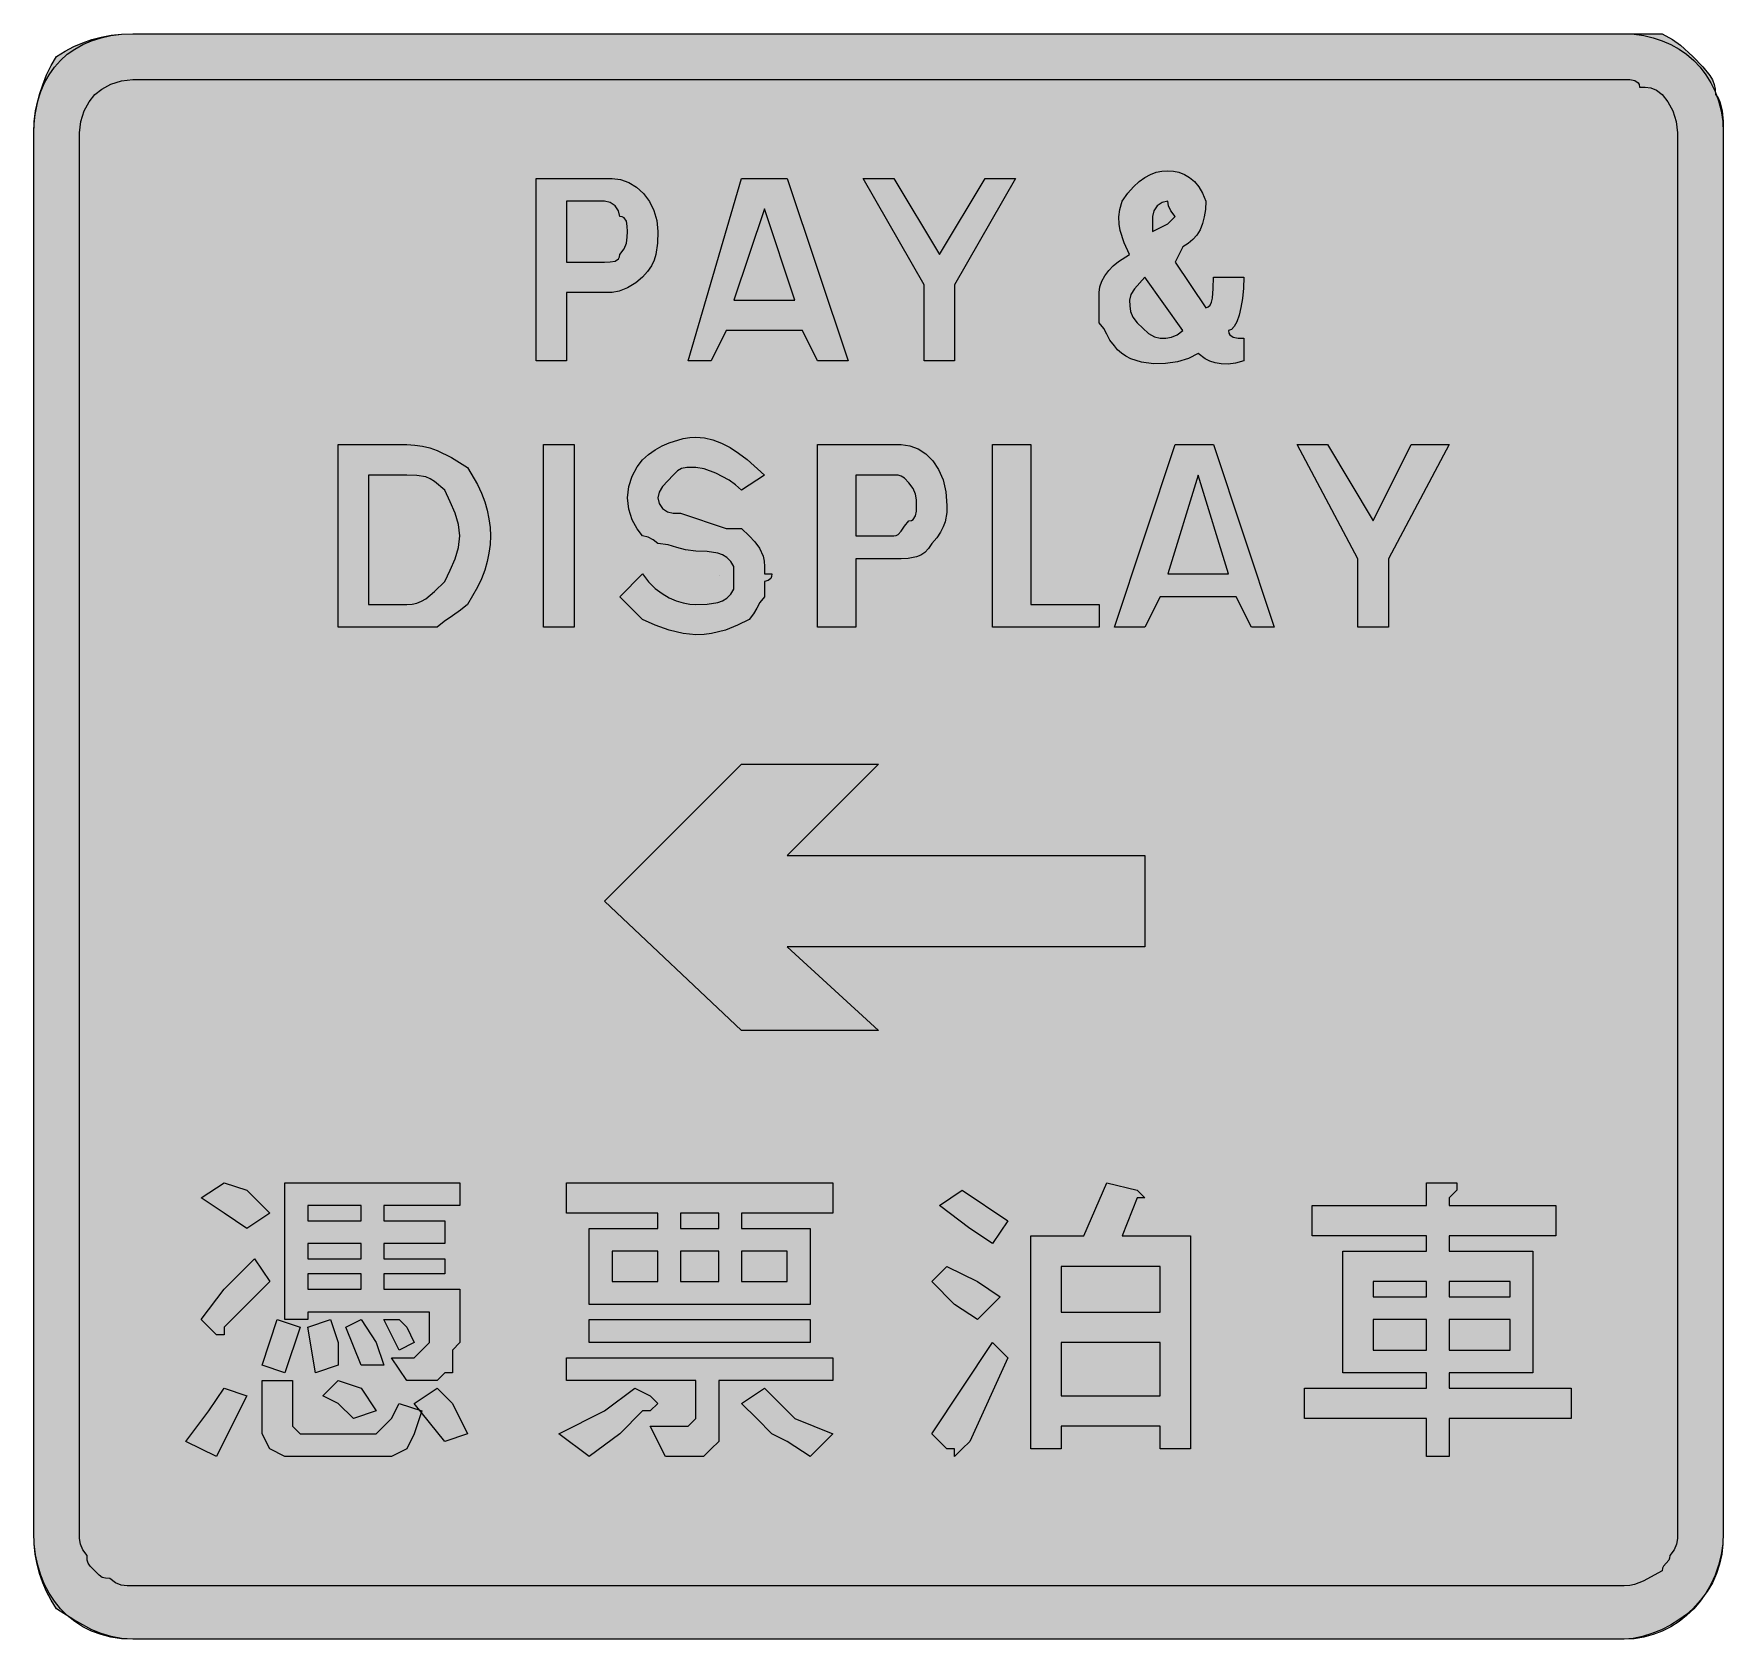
# Model space of a CAD drawing. Header units: metres. Extents: x 150 to 416, y 10 to 263.
import ezdxf

# ---------------------------------------------------------------- set-up
doc = ezdxf.new("R2010")
doc.units = ezdxf.units.M
for name, color, linetype, true_color in [('FILL_BLUE_0000FF', 7, 'Continuous', 0x0000ff), ('FILL_WHITE_FFFFFF', 7, 'Continuous', 0xffffff), ('STROKE_BLUE_0000FF', 7, 'Continuous', 0x0000ff), ('STROKE_WHITE_FFFFFF', 7, 'Continuous', 0xffffff)]:
    doc.layers.add(name, color=color, linetype=linetype, true_color=true_color)

msp = doc.modelspace()

# ---------------------------------------------------------------- hatches: boundary and pattern name
at = {"layer": 'FILL_BLUE_0000FF', "true_color": 0x0000ff}
h = msp.add_hatch(color=7, dxfattribs=at)
h.dxf.hatch_style = 1
h.paths.add_polyline_path([(157.14, 249.46), (157.68, 251.13), (158.45, 252.57), (159.33, 253.68), (160.44, 254.56), (161.88, 255.33), (163.55, 255.87), (165.33, 256.08), (400.53, 256.08), (401.41, 256.06), (402.18, 255.93), (402.72, 255.57), (402.88, 255.28), (402.93, 254.88), (403.83, 254.86), (404.73, 254.73), (405.63, 254.37), (406.53, 253.68), (407.41, 252.57), (408.18, 251.13), (408.72, 249.46), (408.93, 247.68), (408.93, 26.88), (408.91, 25.98), (408.78, 25.08), (408.42, 24.18), (407.73, 23.28), (407.68, 22.88), (407.54, 22.57), (407.13, 22.08), (406.72, 21.59), (406.58, 21.28), (406.53, 20.88), (403.53, 19.23), (402.14, 18.69), (401.38, 18.53), (400.53, 18.48), (165.33, 18.48), (164.43, 18.5), (163.53, 18.63), (162.63, 18.99), (161.73, 19.68), (161.02, 19.7), (160.53, 19.83), (160.04, 20.19), (159.33, 20.88), (158.64, 21.59), (158.28, 22.08), (158.15, 22.57), (158.13, 23.28), (157.44, 24.18), (157.08, 25.08), (156.95, 25.98), (156.93, 26.88), (156.93, 247.68), (157.14, 249.46)])
at = {"layer": 'FILL_WHITE_FFFFFF', "true_color": 0xffffff}
h = msp.add_hatch(color=7, dxfattribs=at)
h.dxf.hatch_style = 1
h.paths.add_polyline_path([(149.73, 247.68), (149.79, 249.08), (149.95, 250.57), (150.24, 252.11), (150.63, 253.68), (151.14, 255.25), (151.76, 256.79), (152.49, 258.28), (153.33, 259.68), (154.68, 260.52), (156.05, 261.26), (157.44, 261.87), (158.88, 262.38), (160.37, 262.77), (161.94, 263.05), (163.58, 263.22), (165.33, 263.28), (400.53, 263.28), (406.53, 263.28), (408.12, 262.38), (409.38, 261.48), (411.33, 259.68), (412.91, 258.07), (414.03, 256.68), (414.42, 256), (414.71, 255.29), (414.87, 254.53), (414.93, 253.68), (415.33, 253.18), (415.62, 252.57), (415.98, 251.13), (416.11, 249.46), (416.13, 247.68), (416.13, 26.88), (416.07, 25.13), (415.89, 23.49), (415.56, 21.92), (415.08, 20.43), (414.43, 18.99), (413.6, 17.6), (412.57, 16.23), (411.33, 14.88), (410.32, 13.98), (409.14, 13.12), (407.81, 12.31), (406.38, 11.58), (404.9, 10.97), (403.4, 10.49), (401.93, 10.19), (400.53, 10.08), (165.33, 10.08), (163.58, 10.19), (161.94, 10.49), (160.37, 10.97), (158.88, 11.58), (156.05, 13.12), (153.33, 14.88), (152.49, 16.23), (151.76, 17.6), (151.14, 18.99), (150.63, 20.43), (150.24, 21.92), (149.95, 23.49), (149.79, 25.13), (149.73, 26.88), (149.73, 247.68)])
h = msp.add_hatch(color=7, dxfattribs=at)
h.dxf.hatch_style = 1
h.paths.add_polyline_path([(243.57, 239.84), (244.79, 239.09), (245.88, 238.08), (246.8, 236.85), (247.51, 235.42), (247.97, 233.82), (248.13, 232.08), (248.09, 230.28), (247.83, 228.48), (247.54, 227.58), (247.12, 226.68), (246.52, 225.78), (245.73, 224.88), (244.64, 224), (243.33, 223.23), (242.02, 222.69), (240.93, 222.48), (233.73, 222.48), (233.73, 211.68), (228.93, 211.68), (228.93, 240.48), (240.93, 240.48), (242.27, 240.32), (243.57, 239.84)])
h.paths.add_polyline_path([(239.73, 227.28), (240.61, 227.3), (241.38, 227.43), (241.92, 227.79), (242.08, 228.08), (242.13, 228.48), (242.82, 229.38), (243.18, 230.28), (243.31, 231.18), (243.33, 232.08), (243.31, 232.96), (243.18, 233.73), (242.82, 234.27), (242.53, 234.43), (242.13, 234.48), (241.92, 235.36), (241.38, 236.13), (240.61, 236.67), (239.73, 236.88), (233.73, 236.88), (233.73, 227.28), (239.73, 227.28)], flags=16)
h = msp.add_hatch(color=7, dxfattribs=at)
h.dxf.hatch_style = 1
h.paths.add_polyline_path([(278.13, 211.68), (273.33, 211.68), (270.93, 216.48), (258.93, 216.48), (256.53, 211.68), (252.93, 211.68), (261.33, 240.48), (268.53, 240.48), (278.13, 211.68)])
h.paths.add_polyline_path([(260.13, 221.28), (269.73, 221.28), (264.93, 235.68), (260.13, 221.28)], flags=16)
h = msp.add_hatch(color=7, dxfattribs=at)
h.dxf.hatch_style = 1
h.paths.add_polyline_path([(285.33, 240.48), (292.53, 228.48), (299.73, 240.48), (304.53, 240.48), (294.93, 223.68), (294.93, 211.68), (290.13, 211.68), (290.13, 223.68), (280.53, 240.48), (285.33, 240.48)])
h = msp.add_hatch(color=7, dxfattribs=at)
h.dxf.hatch_style = 1
h.paths.add_polyline_path([(318.44, 216.78), (317.73, 217.68), (317.73, 222.48), (317.84, 223.38), (318.14, 224.26), (318.62, 225.12), (319.23, 225.93), (319.96, 226.69), (320.77, 227.37), (322.53, 228.48), (321.67, 230.3), (321.03, 232.23), (320.87, 233.27), (320.84, 234.39), (320.99, 235.58), (321.33, 236.88), (322.23, 238.12), (323.13, 239.15), (324.03, 239.98), (324.93, 240.63), (325.83, 241.11), (326.73, 241.44), (327.63, 241.62), (328.53, 241.68), (329.43, 241.62), (330.31, 241.44), (331.17, 241.11), (331.98, 240.63), (332.74, 239.98), (333.42, 239.15), (334.03, 238.12), (334.53, 236.88), (334.47, 235.59), (334.3, 234.4), (334.02, 233.34), (333.63, 232.38), (333.12, 231.54), (332.51, 230.81), (331.77, 230.19), (330.93, 229.68), (329.73, 227.28), (334.53, 220.08), (334.93, 220.19), (335.22, 220.49), (335.44, 220.97), (335.58, 221.58), (335.71, 223.12), (335.73, 224.88), (340.53, 224.88), (340.48, 223.14), (340.32, 221.54), (340.09, 220.11), (339.78, 218.88), (339.42, 217.87), (339.01, 217.12), (338.58, 216.64), (338.13, 216.48), (338.18, 216.08), (338.34, 215.79), (338.88, 215.43), (339.65, 215.3), (340.53, 215.28), (340.53, 211.68), (339.24, 211.34), (338.06, 211.19), (336.99, 211.22), (336.03, 211.38), (335.19, 211.66), (334.45, 212.02), (333.33, 212.88), (331.83, 212.09), (330.09, 211.55), (328.2, 211.26), (326.28, 211.23), (324.41, 211.49), (322.7, 212.04), (321.93, 212.43), (321.24, 212.9), (320.63, 213.45), (320.13, 214.08), (319.42, 214.98), (318.93, 215.88), (318.44, 216.78)])
h.paths.add_polyline_path([(322.53, 221.28), (322.55, 220.38), (322.68, 219.48), (323.04, 218.58), (323.73, 217.68), (325.53, 216.03), (326.43, 215.49), (327.33, 215.28), (328.23, 215.3), (329.13, 215.43), (330.03, 215.79), (330.93, 216.48), (324.93, 224.88), (323.28, 223.08), (322.74, 222.18), (322.53, 221.28)], flags=16)
h.paths.add_polyline_path([(329.73, 234.48), (329.04, 235.36), (328.68, 236.13), (328.53, 236.88), (327.65, 236.67), (326.88, 236.13), (326.34, 235.36), (326.13, 234.48), (326.13, 232.08), (328.53, 233.28), (329.73, 234.48)], flags=16)
h = msp.add_hatch(color=7, dxfattribs=at)
h.dxf.hatch_style = 1
h.paths.add_polyline_path([(211.04, 198.26), (212.2, 197.97), (213.33, 197.58), (215.62, 196.46), (218.13, 194.88), (219.71, 192.18), (220.32, 190.83), (220.83, 189.48), (221.22, 188.13), (221.51, 186.78), (221.67, 185.43), (221.73, 184.08), (221.67, 182.73), (221.51, 181.38), (221.22, 180.03), (220.83, 178.68), (220.32, 177.33), (219.71, 175.98), (218.13, 173.28), (217.04, 172.38), (215.73, 171.48), (214.42, 170.58), (213.33, 169.68), (208.53, 169.68), (197.73, 169.68), (197.73, 198.48), (208.53, 198.48), (209.83, 198.42), (211.04, 198.26)])
h.paths.add_polyline_path([(202.53, 173.28), (208.53, 173.28), (209.38, 173.34), (210.14, 173.5), (210.85, 173.79), (211.53, 174.18), (212.92, 175.3), (214.53, 176.88), (215.41, 178.68), (216.18, 180.48), (216.72, 182.28), (216.93, 184.08), (216.72, 185.88), (216.18, 187.68), (215.41, 189.48), (214.53, 191.28), (212.92, 192.67), (212.21, 193.09), (211.53, 193.38), (210.14, 193.64), (208.53, 193.68), (202.53, 193.68), (202.53, 173.28)], flags=16)
h = msp.add_hatch(color=7, dxfattribs=at)
h.dxf.hatch_style = 1
h.paths.add_polyline_path([(230.13, 198.48), (234.93, 198.48), (234.93, 169.68), (230.13, 169.68), (230.13, 198.48)])
h = msp.add_hatch(color=7, dxfattribs=at)
h.dxf.hatch_style = 1
h.paths.add_polyline_path([(260.38, 192.12), (259.36, 192.86), (257.28, 193.98), (255.42, 194.66), (254.13, 194.88), (252.72, 194.86), (251.88, 194.73), (251.26, 194.37), (250.53, 193.68), (248.88, 191.88), (248.34, 190.98), (248.13, 190.08), (248.34, 189.2), (248.88, 188.43), (249.65, 187.89), (250.53, 187.68), (251.73, 187.68), (258.93, 185.28), (261.33, 185.28), (262.53, 184.08), (263.41, 183.16), (264.18, 182.13), (264.72, 180.87), (264.88, 180.13), (264.93, 179.28), (264.93, 178.08), (266.13, 178.08), (266.08, 177.68), (265.94, 177.39), (265.53, 177.03), (264.93, 176.88), (264.93, 175.68), (264.93, 174.48), (264.22, 173.58), (263.73, 172.68), (263.24, 171.78), (262.53, 170.88), (260.71, 170), (258.78, 169.23), (256.62, 168.69), (255.43, 168.53), (254.13, 168.48), (252.14, 168.69), (249.93, 169.23), (247.72, 170), (245.73, 170.88), (242.13, 174.48), (245.73, 178.08), (246.68, 176.84), (247.72, 175.81), (248.81, 174.98), (249.93, 174.33), (251.05, 173.85), (252.14, 173.52), (253.18, 173.34), (254.13, 173.28), (255.91, 173.32), (257.58, 173.58), (258.34, 173.87), (259.02, 174.29), (259.63, 174.89), (260.13, 175.68), (260.13, 179.28), (259.63, 180.07), (259.02, 180.67), (258.34, 181.09), (257.58, 181.38), (255.91, 181.64), (254.13, 181.68), (252.52, 181.87), (251.13, 182.28), (249.74, 182.69), (248.13, 182.88), (247.38, 183.48), (246.61, 183.89), (245.73, 184.08), (244.85, 185.19), (244.08, 186.63), (243.54, 188.3), (243.33, 190.08), (243.54, 191.86), (244.08, 193.53), (244.85, 194.97), (245.73, 196.08), (246.68, 196.92), (247.72, 197.66), (248.81, 198.27), (249.93, 198.78), (252.14, 199.46), (253.18, 199.62), (254.13, 199.68), (255.48, 199.57), (256.83, 199.25), (258.18, 198.73), (259.53, 198.03), (260.88, 197.16), (262.23, 196.14), (264.93, 193.68), (261.33, 191.28), (260.38, 192.12)])
h = msp.add_hatch(color=7, dxfattribs=at)
h.dxf.hatch_style = 1
h.paths.add_polyline_path([(289.17, 197.82), (290.39, 197.02), (291.48, 195.93), (292.4, 194.55), (293.11, 192.91), (293.57, 191.02), (293.73, 188.88), (293.69, 187.77), (293.43, 186.33), (293.14, 185.52), (292.72, 184.66), (292.12, 183.78), (291.33, 182.88), (290.83, 182.09), (290.24, 181.49), (289.6, 181.07), (288.93, 180.78), (287.62, 180.52), (286.53, 180.48), (279.33, 180.48), (279.33, 169.68), (273.33, 169.68), (273.33, 198.48), (286.53, 198.48), (287.87, 198.31), (289.17, 197.82)])
h.paths.add_polyline_path([(285.33, 184.08), (285.73, 184.13), (286.04, 184.29), (286.53, 184.83), (287.02, 185.6), (287.73, 186.48), (288.13, 186.53), (288.42, 186.69), (288.78, 187.23), (288.91, 188), (288.93, 188.88), (288.91, 189.78), (288.78, 190.68), (288.42, 191.58), (287.73, 192.48), (287.02, 193.17), (286.53, 193.53), (286.04, 193.66), (285.33, 193.68), (279.33, 193.68), (279.33, 184.08), (285.33, 184.08)], flags=16)
h = msp.add_hatch(color=7, dxfattribs=at)
h.dxf.hatch_style = 1
h.paths.add_polyline_path([(300.93, 198.48), (306.93, 198.48), (306.93, 173.28), (317.73, 173.28), (317.73, 169.68), (300.93, 169.68), (300.93, 198.48)])
h = msp.add_hatch(color=7, dxfattribs=at)
h.dxf.hatch_style = 1
h.paths.add_polyline_path([(345.33, 169.68), (341.73, 169.68), (339.33, 174.48), (327.33, 174.48), (324.93, 169.68), (320.13, 169.68), (329.73, 198.48), (335.73, 198.48), (345.33, 169.68)])
h.paths.add_polyline_path([(328.53, 178.08), (338.13, 178.08), (333.33, 193.68), (328.53, 178.08)], flags=16)
h = msp.add_hatch(color=7, dxfattribs=at)
h.dxf.hatch_style = 1
h.paths.add_polyline_path([(353.73, 198.48), (360.93, 186.48), (366.93, 198.48), (372.93, 198.48), (363.33, 180.48), (363.33, 169.68), (358.53, 169.68), (358.53, 180.48), (348.93, 198.48), (353.73, 198.48)])
h = msp.add_hatch(color=7, dxfattribs=at)
h.dxf.hatch_style = 1
h.paths.add_polyline_path([(282.93, 148.08), (268.53, 133.68), (324.93, 133.68), (324.93, 119.28), (268.53, 119.28), (282.93, 106.08), (261.33, 106.08), (239.73, 126.48), (261.33, 148.08), (282.93, 148.08)])
h = msp.add_hatch(color=7, dxfattribs=at)
h.dxf.hatch_style = 1
h.paths.add_polyline_path([(183.33, 80.88), (186.93, 77.28), (183.33, 74.88), (179.73, 77.28), (176.13, 79.68), (179.73, 82.08), (183.33, 80.88)])
h = msp.add_hatch(color=7, dxfattribs=at)
h.dxf.hatch_style = 1
h.paths.add_polyline_path([(204.93, 76.08), (214.53, 76.08), (214.53, 72.48), (204.93, 72.48), (204.93, 70.08), (214.53, 70.08), (214.53, 67.68), (204.93, 67.68), (204.93, 65.28), (216.93, 65.28), (216.93, 59.28), (216.93, 56.88), (215.73, 55.68), (215.73, 53.28), (215.73, 52.08), (214.53, 52.08), (213.33, 50.88), (212.13, 50.88), (209.73, 50.88), (208.53, 50.88), (206.13, 54.48), (208.53, 54.48), (209.73, 54.48), (210.93, 55.68), (212.13, 56.88), (212.13, 59.28), (212.13, 61.68), (192.93, 61.68), (192.93, 60.48), (189.33, 60.48), (189.33, 82.08), (216.93, 82.08), (216.93, 78.48), (204.93, 78.48), (204.93, 76.08)])
h.paths.add_polyline_path([(192.93, 76.08), (201.33, 76.08), (201.33, 78.48), (192.93, 78.48), (192.93, 76.08)], flags=16)
h.paths.add_polyline_path([(192.93, 67.68), (192.93, 65.28), (201.33, 65.28), (201.33, 67.68), (192.93, 67.68)], flags=16)
h.paths.add_polyline_path([(201.33, 72.48), (192.93, 72.48), (192.93, 70.08), (201.33, 70.08), (201.33, 72.48)], flags=16)
h = msp.add_hatch(color=7, dxfattribs=at)
h.dxf.hatch_style = 1
h.paths.add_polyline_path([(272.13, 74.88), (272.13, 62.88), (237.33, 62.88), (237.33, 74.88), (248.13, 74.88), (248.13, 77.28), (233.73, 77.28), (233.73, 82.08), (275.73, 82.08), (275.73, 77.28), (261.33, 77.28), (261.33, 74.88), (272.13, 74.88)])
h.paths.add_polyline_path([(257.73, 74.88), (257.73, 77.28), (251.73, 77.28), (251.73, 74.88), (257.73, 74.88)], flags=16)
h.paths.add_polyline_path([(251.73, 66.48), (257.73, 66.48), (257.73, 71.28), (251.73, 71.28), (251.73, 66.48)], flags=16)
h.paths.add_polyline_path([(261.33, 71.28), (261.33, 66.48), (268.53, 66.48), (268.53, 71.28), (261.33, 71.28)], flags=16)
h.paths.add_polyline_path([(240.93, 71.28), (240.93, 66.48), (248.13, 66.48), (248.13, 71.28), (240.93, 71.28)], flags=16)
h = msp.add_hatch(color=7, dxfattribs=at)
h.dxf.hatch_style = 1
h.paths.add_polyline_path([(303.33, 76.08), (300.93, 72.48), (297.33, 74.88), (292.53, 78.48), (296.13, 80.88), (303.33, 76.08)])
h = msp.add_hatch(color=7, dxfattribs=at)
h.dxf.hatch_style = 1
h.paths.add_polyline_path([(324.93, 79.68), (323.73, 79.68), (321.33, 73.68), (332.13, 73.68), (332.13, 40.08), (327.33, 40.08), (327.33, 43.68), (311.73, 43.68), (311.73, 40.08), (306.93, 40.08), (306.93, 73.68), (315.33, 73.68), (318.93, 82.08), (323.73, 80.88), (324.93, 79.68)])
h.paths.add_polyline_path([(311.73, 68.88), (311.73, 61.68), (327.33, 61.68), (327.33, 68.88), (311.73, 68.88)], flags=16)
h.paths.add_polyline_path([(327.33, 56.88), (311.73, 56.88), (311.73, 48.48), (327.33, 48.48), (327.33, 56.88)], flags=16)
h = msp.add_hatch(color=7, dxfattribs=at)
h.dxf.hatch_style = 1
h.paths.add_polyline_path([(374.13, 80.88), (372.93, 79.68), (372.93, 78.48), (389.73, 78.48), (389.73, 73.68), (372.93, 73.68), (372.93, 71.28), (386.13, 71.28), (386.13, 52.08), (372.93, 52.08), (372.93, 49.68), (392.13, 49.68), (392.13, 44.88), (372.93, 44.88), (372.93, 38.88), (369.33, 38.88), (369.33, 44.88), (350.13, 44.88), (350.13, 49.68), (369.33, 49.68), (369.33, 52.08), (356.13, 52.08), (356.13, 71.28), (369.33, 71.28), (369.33, 73.68), (351.33, 73.68), (351.33, 78.48), (369.33, 78.48), (369.33, 82.08), (372.93, 82.08), (374.13, 82.08), (374.13, 80.88)])
h.paths.add_polyline_path([(369.33, 64.08), (369.33, 66.48), (360.93, 66.48), (360.93, 64.08), (369.33, 64.08)], flags=16)
h.paths.add_polyline_path([(360.93, 55.68), (369.33, 55.68), (369.33, 60.48), (360.93, 60.48), (360.93, 55.68)], flags=16)
h.paths.add_polyline_path([(372.93, 66.48), (372.93, 64.08), (382.53, 64.08), (382.53, 66.48), (372.93, 66.48)], flags=16)
h.paths.add_polyline_path([(382.53, 60.48), (372.93, 60.48), (372.93, 55.68), (382.53, 55.68), (382.53, 60.48)], flags=16)
h = msp.add_hatch(color=7, dxfattribs=at)
h.dxf.hatch_style = 1
h.paths.add_polyline_path([(179.73, 59.28), (179.73, 58.08), (178.53, 58.08), (176.13, 60.48), (179.73, 65.28), (184.53, 70.08), (186.93, 66.48), (179.73, 59.28)])
h = msp.add_hatch(color=7, dxfattribs=at)
h.dxf.hatch_style = 1
h.paths.add_polyline_path([(298.53, 66.48), (302.13, 64.08), (298.53, 60.48), (294.93, 62.88), (291.33, 66.48), (293.73, 68.88), (298.53, 66.48)])
h = msp.add_hatch(color=7, dxfattribs=at)
h.dxf.hatch_style = 1
h.paths.add_polyline_path([(191.73, 59.28), (189.33, 52.08), (185.73, 53.28), (188.13, 60.48), (191.73, 59.28)])
h = msp.add_hatch(color=7, dxfattribs=at)
h.dxf.hatch_style = 1
h.paths.add_polyline_path([(197.73, 56.88), (197.73, 53.28), (194.13, 52.08), (192.93, 59.28), (196.53, 60.48), (197.73, 56.88)])
h = msp.add_hatch(color=7, dxfattribs=at)
h.dxf.hatch_style = 1
h.paths.add_polyline_path([(203.73, 56.88), (204.93, 53.28), (201.33, 53.28), (198.93, 59.28), (201.33, 60.48), (203.73, 56.88)])
h = msp.add_hatch(color=7, dxfattribs=at)
h.dxf.hatch_style = 1
h.paths.add_polyline_path([(208.53, 59.28), (209.73, 56.88), (207.33, 55.68), (206.13, 58.08), (204.93, 60.48), (207.33, 60.48), (208.53, 59.28)])
h = msp.add_hatch(color=7, dxfattribs=at)
h.dxf.hatch_style = 1
h.paths.add_polyline_path([(272.13, 60.48), (272.13, 56.88), (237.33, 56.88), (237.33, 60.48), (272.13, 60.48)])
h = msp.add_hatch(color=7, dxfattribs=at)
h.dxf.hatch_style = 1
h.paths.add_polyline_path([(297.33, 41.28), (296.13, 40.08), (294.93, 38.88), (294.93, 40.08), (293.73, 40.08), (291.33, 42.48), (296.13, 49.68), (300.93, 56.88), (303.33, 54.48), (297.33, 41.28)])
h = msp.add_hatch(color=7, dxfattribs=at)
h.dxf.hatch_style = 1
h.paths.add_polyline_path([(275.73, 50.88), (257.73, 50.88), (257.73, 43.68), (257.73, 41.28), (256.53, 40.08), (255.33, 38.88), (252.93, 38.88), (249.33, 38.88), (246.93, 43.68), (250.53, 43.68), (251.73, 43.68), (252.93, 43.68), (254.13, 44.88), (254.13, 46.08), (254.13, 50.88), (233.73, 50.88), (233.73, 54.48), (275.73, 54.48), (275.73, 50.88)])
h = msp.add_hatch(color=7, dxfattribs=at)
h.dxf.hatch_style = 1
h.paths.add_polyline_path([(189.33, 50.88), (190.53, 50.88), (190.53, 49.68), (190.53, 48.48), (190.53, 44.88), (190.53, 43.68), (191.73, 42.48), (192.93, 42.48), (201.33, 42.48), (203.73, 42.48), (204.93, 43.68), (206.13, 44.88), (207.33, 47.28), (210.93, 46.08), (209.73, 42.48), (208.53, 40.08), (206.13, 38.88), (203.73, 38.88), (191.73, 38.88), (189.33, 38.88), (186.93, 40.08), (185.73, 42.48), (185.73, 44.88), (185.73, 50.88), (189.33, 50.88)])
h = msp.add_hatch(color=7, dxfattribs=at)
h.dxf.hatch_style = 1
h.paths.add_polyline_path([(201.33, 49.68), (203.73, 46.08), (200.13, 44.88), (197.73, 47.28), (195.33, 48.48), (197.73, 50.88), (201.33, 49.68)])
h = msp.add_hatch(color=7, dxfattribs=at)
h.dxf.hatch_style = 1
h.paths.add_polyline_path([(180.93, 43.68), (178.53, 38.88), (173.73, 41.28), (177.33, 46.08), (179.73, 49.68), (183.33, 48.48), (180.93, 43.68)])
h = msp.add_hatch(color=7, dxfattribs=at)
h.dxf.hatch_style = 1
h.paths.add_polyline_path([(215.73, 47.28), (218.13, 42.48), (214.53, 41.28), (209.73, 47.28), (213.33, 49.68), (215.73, 47.28)])
h = msp.add_hatch(color=7, dxfattribs=at)
h.dxf.hatch_style = 1
h.paths.add_polyline_path([(248.13, 47.28), (246.93, 46.08), (245.73, 46.08), (242.13, 42.48), (237.33, 38.88), (232.53, 42.48), (239.73, 46.08), (244.53, 49.68), (246.93, 48.48), (248.13, 47.28)])
h = msp.add_hatch(color=7, dxfattribs=at)
h.dxf.hatch_style = 1
h.paths.add_polyline_path([(269.73, 44.88), (275.73, 42.48), (272.13, 38.88), (268.53, 41.28), (266.13, 42.48), (263.73, 44.88), (261.33, 47.28), (264.93, 49.68), (269.73, 44.88)])

# ---------------------------------------------------------------- linework, layer by layer
at = {"layer": 'FILL_BLUE_0000FF', "lineweight": 0, "true_color": 0x0000ff}
msp.add_lwpolyline([(157.14, 249.46), (157.68, 251.13), (158.45, 252.57), (159.33, 253.68), (160.44, 254.56), (161.88, 255.33), (163.55, 255.87), (165.33, 256.08), (400.53, 256.08), (401.41, 256.06), (402.18, 255.93), (402.72, 255.57), (402.88, 255.28), (402.93, 254.88), (403.83, 254.86), (404.73, 254.73), (405.63, 254.37), (406.53, 253.68), (407.41, 252.57), (408.18, 251.13), (408.72, 249.46), (408.93, 247.68), (408.93, 26.88), (408.91, 25.98), (408.78, 25.08), (408.42, 24.18), (407.73, 23.28), (407.68, 22.88), (407.54, 22.57), (407.13, 22.08), (406.72, 21.59), (406.58, 21.28), (406.53, 20.88), (403.53, 19.23), (402.14, 18.69), (401.38, 18.53), (400.53, 18.48), (165.33, 18.48), (164.43, 18.5), (163.53, 18.63), (162.63, 18.99), (161.73, 19.68), (161.02, 19.7), (160.53, 19.83), (160.04, 20.19), (159.33, 20.88), (158.64, 21.59), (158.28, 22.08), (158.15, 22.57), (158.13, 23.28), (157.44, 24.18), (157.08, 25.08), (156.95, 25.98), (156.93, 26.88), (156.93, 247.68)], close=True, dxfattribs=at)
at = {"layer": 'FILL_WHITE_FFFFFF', "lineweight": 0, "true_color": 0xffffff}
for points in [[(149.73, 247.68), (149.79, 249.08), (149.95, 250.57), (150.24, 252.11), (150.63, 253.68), (151.14, 255.25), (151.76, 256.79), (152.49, 258.28), (153.33, 259.68), (154.68, 260.52), (156.05, 261.26), (157.44, 261.87), (158.88, 262.38), (160.37, 262.77), (161.94, 263.05), (163.58, 263.22), (165.33, 263.28), (400.53, 263.28), (406.53, 263.28), (408.12, 262.38), (409.38, 261.48), (411.33, 259.68), (412.91, 258.07), (414.03, 256.68), (414.42, 256), (414.71, 255.29), (414.87, 254.53), (414.93, 253.68), (415.33, 253.18), (415.62, 252.57), (415.98, 251.13), (416.11, 249.46), (416.13, 247.68), (416.13, 26.88), (416.07, 25.13), (415.89, 23.49), (415.56, 21.92), (415.08, 20.43), (414.43, 18.99), (413.6, 17.6), (412.57, 16.23), (411.33, 14.88), (410.32, 13.98), (409.14, 13.12), (407.81, 12.31), (406.38, 11.58), (404.9, 10.97), (403.4, 10.49), (401.93, 10.19), (400.53, 10.08), (165.33, 10.08), (163.58, 10.19), (161.94, 10.49), (160.37, 10.97), (158.88, 11.58), (156.05, 13.12), (153.33, 14.88), (152.49, 16.23), (151.76, 17.6), (151.14, 18.99), (150.63, 20.43), (150.24, 21.92), (149.95, 23.49), (149.79, 25.13), (149.73, 26.88)], [(243.57, 239.84), (244.79, 239.09), (245.88, 238.08), (246.8, 236.85), (247.51, 235.42), (247.97, 233.82), (248.13, 232.08), (248.09, 230.28), (247.83, 228.48), (247.54, 227.58), (247.12, 226.68), (246.52, 225.78), (245.73, 224.88), (244.64, 224), (243.33, 223.23), (242.02, 222.69), (240.93, 222.48), (233.73, 222.48), (233.73, 211.68), (228.93, 211.68), (228.93, 240.48), (240.93, 240.48), (242.27, 240.32)], [(278.13, 211.68), (273.33, 211.68), (270.93, 216.48), (258.93, 216.48), (256.53, 211.68), (252.93, 211.68), (261.33, 240.48), (268.53, 240.48)], [(285.33, 240.48), (292.53, 228.48), (299.73, 240.48), (304.53, 240.48), (294.93, 223.68), (294.93, 211.68), (290.13, 211.68), (290.13, 223.68), (280.53, 240.48)], [(318.44, 216.78), (317.73, 217.68), (317.73, 222.48), (317.84, 223.38), (318.14, 224.26), (318.62, 225.12), (319.23, 225.93), (319.96, 226.69), (320.77, 227.37), (322.53, 228.48), (321.67, 230.3), (321.03, 232.23), (320.87, 233.27), (320.84, 234.39), (320.99, 235.58), (321.33, 236.88), (322.23, 238.12), (323.13, 239.15), (324.03, 239.98), (324.93, 240.63), (325.83, 241.11), (326.73, 241.44), (327.63, 241.62), (328.53, 241.68), (329.43, 241.62), (330.31, 241.44), (331.17, 241.11), (331.98, 240.63), (332.74, 239.98), (333.42, 239.15), (334.03, 238.12), (334.53, 236.88), (334.47, 235.59), (334.3, 234.4), (334.02, 233.34), (333.63, 232.38), (333.12, 231.54), (332.51, 230.81), (331.77, 230.19), (330.93, 229.68), (329.73, 227.28), (334.53, 220.08), (334.93, 220.19), (335.22, 220.49), (335.44, 220.97), (335.58, 221.58), (335.71, 223.12), (335.73, 224.88), (340.53, 224.88), (340.48, 223.14), (340.32, 221.54), (340.09, 220.11), (339.78, 218.88), (339.42, 217.87), (339.01, 217.12), (338.58, 216.64), (338.13, 216.48), (338.18, 216.08), (338.34, 215.79), (338.88, 215.43), (339.65, 215.3), (340.53, 215.28), (340.53, 211.68), (339.24, 211.34), (338.06, 211.19), (336.99, 211.22), (336.03, 211.38), (335.19, 211.66), (334.45, 212.02), (333.33, 212.88), (331.83, 212.09), (330.09, 211.55), (328.2, 211.26), (326.28, 211.23), (324.41, 211.49), (322.7, 212.04), (321.93, 212.43), (321.24, 212.9), (320.63, 213.45), (320.13, 214.08), (319.42, 214.98), (318.93, 215.88)], [(239.73, 227.28), (240.61, 227.3), (241.38, 227.43), (241.92, 227.79), (242.08, 228.08), (242.13, 228.48), (242.82, 229.38), (243.18, 230.28), (243.31, 231.18), (243.33, 232.08), (243.31, 232.96), (243.18, 233.73), (242.82, 234.27), (242.53, 234.43), (242.13, 234.48), (241.92, 235.36), (241.38, 236.13), (240.61, 236.67), (239.73, 236.88), (233.73, 236.88), (233.73, 227.28)], [(260.13, 221.28), (269.73, 221.28), (264.93, 235.68)], [(329.73, 234.48), (329.04, 235.36), (328.68, 236.13), (328.53, 236.88), (327.65, 236.67), (326.88, 236.13), (326.34, 235.36), (326.13, 234.48), (326.13, 232.08), (328.53, 233.28)], [(322.53, 221.28), (322.55, 220.38), (322.68, 219.48), (323.04, 218.58), (323.73, 217.68), (325.53, 216.03), (326.43, 215.49), (327.33, 215.28), (328.23, 215.3), (329.13, 215.43), (330.03, 215.79), (330.93, 216.48), (324.93, 224.88), (323.28, 223.08), (322.74, 222.18)], [(211.04, 198.26), (212.2, 197.97), (213.33, 197.58), (215.62, 196.46), (218.13, 194.88), (219.71, 192.18), (220.32, 190.83), (220.83, 189.48), (221.22, 188.13), (221.51, 186.78), (221.67, 185.43), (221.73, 184.08), (221.67, 182.73), (221.51, 181.38), (221.22, 180.03), (220.83, 178.68), (220.32, 177.33), (219.71, 175.98), (218.13, 173.28), (217.04, 172.38), (215.73, 171.48), (214.42, 170.58), (213.33, 169.68), (208.53, 169.68), (197.73, 169.68), (197.73, 198.48), (208.53, 198.48), (209.83, 198.42)], [(230.13, 198.48), (234.93, 198.48), (234.93, 169.68), (230.13, 169.68)], [(260.38, 192.12), (259.36, 192.86), (257.28, 193.98), (255.42, 194.66), (254.13, 194.88), (252.72, 194.86), (251.88, 194.73), (251.26, 194.37), (250.53, 193.68), (248.88, 191.88), (248.34, 190.98), (248.13, 190.08), (248.34, 189.2), (248.88, 188.43), (249.65, 187.89), (250.53, 187.68), (251.73, 187.68), (258.93, 185.28), (261.33, 185.28), (262.53, 184.08), (263.41, 183.16), (264.18, 182.13), (264.72, 180.87), (264.88, 180.13), (264.93, 179.28), (264.93, 178.08), (266.13, 178.08), (266.08, 177.68), (265.94, 177.39), (265.53, 177.03), (264.93, 176.88), (264.93, 175.68), (264.93, 174.48), (264.22, 173.58), (263.73, 172.68), (263.24, 171.78), (262.53, 170.88), (260.71, 170), (258.78, 169.23), (256.62, 168.69), (255.43, 168.53), (254.13, 168.48), (252.14, 168.69), (249.93, 169.23), (247.72, 170), (245.73, 170.88), (242.13, 174.48), (245.73, 178.08), (246.68, 176.84), (247.72, 175.81), (248.81, 174.98), (249.93, 174.33), (251.05, 173.85), (252.14, 173.52), (253.18, 173.34), (254.13, 173.28), (255.91, 173.32), (257.58, 173.58), (258.34, 173.87), (259.02, 174.29), (259.63, 174.89), (260.13, 175.68), (260.13, 179.28), (259.63, 180.07), (259.02, 180.67), (258.34, 181.09), (257.58, 181.38), (255.91, 181.64), (254.13, 181.68), (252.52, 181.87), (251.13, 182.28), (249.74, 182.69), (248.13, 182.88), (247.38, 183.48), (246.61, 183.89), (245.73, 184.08), (244.85, 185.19), (244.08, 186.63), (243.54, 188.3), (243.33, 190.08), (243.54, 191.86), (244.08, 193.53), (244.85, 194.97), (245.73, 196.08), (246.68, 196.92), (247.72, 197.66), (248.81, 198.27), (249.93, 198.78), (252.14, 199.46), (253.18, 199.62), (254.13, 199.68), (255.48, 199.57), (256.83, 199.25), (258.18, 198.73), (259.53, 198.03), (260.88, 197.16), (262.23, 196.14), (264.93, 193.68), (261.33, 191.28)], [(289.17, 197.82), (290.39, 197.02), (291.48, 195.93), (292.4, 194.55), (293.11, 192.91), (293.57, 191.02), (293.73, 188.88), (293.69, 187.77), (293.43, 186.33), (293.14, 185.52), (292.72, 184.66), (292.12, 183.78), (291.33, 182.88), (290.83, 182.09), (290.24, 181.49), (289.6, 181.07), (288.93, 180.78), (287.62, 180.52), (286.53, 180.48), (279.33, 180.48), (279.33, 169.68), (273.33, 169.68), (273.33, 198.48), (286.53, 198.48), (287.87, 198.31)], [(300.93, 198.48), (306.93, 198.48), (306.93, 173.28), (317.73, 173.28), (317.73, 169.68), (300.93, 169.68)], [(345.33, 169.68), (341.73, 169.68), (339.33, 174.48), (327.33, 174.48), (324.93, 169.68), (320.13, 169.68), (329.73, 198.48), (335.73, 198.48)], [(353.73, 198.48), (360.93, 186.48), (366.93, 198.48), (372.93, 198.48), (363.33, 180.48), (363.33, 169.68), (358.53, 169.68), (358.53, 180.48), (348.93, 198.48)], [(202.53, 173.28), (208.53, 173.28), (209.38, 173.34), (210.14, 173.5), (210.85, 173.79), (211.53, 174.18), (212.92, 175.3), (214.53, 176.88), (215.41, 178.68), (216.18, 180.48), (216.72, 182.28), (216.93, 184.08), (216.72, 185.88), (216.18, 187.68), (215.41, 189.48), (214.53, 191.28), (212.92, 192.67), (212.21, 193.09), (211.53, 193.38), (210.14, 193.64), (208.53, 193.68), (202.53, 193.68)], [(285.33, 184.08), (285.73, 184.13), (286.04, 184.29), (286.53, 184.83), (287.02, 185.6), (287.73, 186.48), (288.13, 186.53), (288.42, 186.69), (288.78, 187.23), (288.91, 188), (288.93, 188.88), (288.91, 189.78), (288.78, 190.68), (288.42, 191.58), (287.73, 192.48), (287.02, 193.17), (286.53, 193.53), (286.04, 193.66), (285.33, 193.68), (279.33, 193.68), (279.33, 184.08)], [(328.53, 178.08), (338.13, 178.08), (333.33, 193.68)], [(282.93, 148.08), (268.53, 133.68), (324.93, 133.68), (324.93, 119.28), (268.53, 119.28), (282.93, 106.08), (261.33, 106.08), (239.73, 126.48), (261.33, 148.08)], [(183.33, 80.88), (186.93, 77.28), (183.33, 74.88), (179.73, 77.28), (176.13, 79.68), (179.73, 82.08)], [(204.93, 76.08), (214.53, 76.08), (214.53, 72.48), (204.93, 72.48), (204.93, 70.08), (214.53, 70.08), (214.53, 67.68), (204.93, 67.68), (204.93, 65.28), (216.93, 65.28), (216.93, 59.28), (216.93, 56.88), (215.73, 55.68), (215.73, 53.28), (215.73, 52.08), (214.53, 52.08), (213.33, 50.88), (212.13, 50.88), (209.73, 50.88), (208.53, 50.88), (206.13, 54.48), (208.53, 54.48), (209.73, 54.48), (210.93, 55.68), (212.13, 56.88), (212.13, 59.28), (212.13, 61.68), (192.93, 61.68), (192.93, 60.48), (189.33, 60.48), (189.33, 82.08), (216.93, 82.08), (216.93, 78.48), (204.93, 78.48)], [(272.13, 74.88), (272.13, 62.88), (237.33, 62.88), (237.33, 74.88), (248.13, 74.88), (248.13, 77.28), (233.73, 77.28), (233.73, 82.08), (275.73, 82.08), (275.73, 77.28), (261.33, 77.28), (261.33, 74.88)], [(303.33, 76.08), (300.93, 72.48), (297.33, 74.88), (292.53, 78.48), (296.13, 80.88)], [(324.93, 79.68), (323.73, 79.68), (321.33, 73.68), (332.13, 73.68), (332.13, 40.08), (327.33, 40.08), (327.33, 43.68), (311.73, 43.68), (311.73, 40.08), (306.93, 40.08), (306.93, 73.68), (315.33, 73.68), (318.93, 82.08), (323.73, 80.88)], [(374.13, 80.88), (372.93, 79.68), (372.93, 78.48), (389.73, 78.48), (389.73, 73.68), (372.93, 73.68), (372.93, 71.28), (386.13, 71.28), (386.13, 52.08), (372.93, 52.08), (372.93, 49.68), (392.13, 49.68), (392.13, 44.88), (372.93, 44.88), (372.93, 38.88), (369.33, 38.88), (369.33, 44.88), (350.13, 44.88), (350.13, 49.68), (369.33, 49.68), (369.33, 52.08), (356.13, 52.08), (356.13, 71.28), (369.33, 71.28), (369.33, 73.68), (351.33, 73.68), (351.33, 78.48), (369.33, 78.48), (369.33, 82.08), (372.93, 82.08), (374.13, 82.08)], [(192.93, 76.08), (201.33, 76.08), (201.33, 78.48), (192.93, 78.48)], [(257.73, 74.88), (257.73, 77.28), (251.73, 77.28), (251.73, 74.88)], [(201.33, 72.48), (192.93, 72.48), (192.93, 70.08), (201.33, 70.08)], [(179.73, 59.28), (179.73, 58.08), (178.53, 58.08), (176.13, 60.48), (179.73, 65.28), (184.53, 70.08), (186.93, 66.48)], [(240.93, 71.28), (240.93, 66.48), (248.13, 66.48), (248.13, 71.28)], [(251.73, 66.48), (257.73, 66.48), (257.73, 71.28), (251.73, 71.28)], [(261.33, 71.28), (261.33, 66.48), (268.53, 66.48), (268.53, 71.28)], [(192.93, 67.68), (192.93, 65.28), (201.33, 65.28), (201.33, 67.68)], [(298.53, 66.48), (302.13, 64.08), (298.53, 60.48), (294.93, 62.88), (291.33, 66.48), (293.73, 68.88)], [(311.73, 68.88), (311.73, 61.68), (327.33, 61.68), (327.33, 68.88)], [(369.33, 64.08), (369.33, 66.48), (360.93, 66.48), (360.93, 64.08)], [(372.93, 66.48), (372.93, 64.08), (382.53, 64.08), (382.53, 66.48)], [(191.73, 59.28), (189.33, 52.08), (185.73, 53.28), (188.13, 60.48)], [(197.73, 56.88), (197.73, 53.28), (194.13, 52.08), (192.93, 59.28), (196.53, 60.48)], [(203.73, 56.88), (204.93, 53.28), (201.33, 53.28), (198.93, 59.28), (201.33, 60.48)], [(208.53, 59.28), (209.73, 56.88), (207.33, 55.68), (206.13, 58.08), (204.93, 60.48), (207.33, 60.48)], [(272.13, 60.48), (272.13, 56.88), (237.33, 56.88), (237.33, 60.48)], [(360.93, 55.68), (369.33, 55.68), (369.33, 60.48), (360.93, 60.48)], [(382.53, 60.48), (372.93, 60.48), (372.93, 55.68), (382.53, 55.68)], [(297.33, 41.28), (296.13, 40.08), (294.93, 38.88), (294.93, 40.08), (293.73, 40.08), (291.33, 42.48), (296.13, 49.68), (300.93, 56.88), (303.33, 54.48)], [(327.33, 56.88), (311.73, 56.88), (311.73, 48.48), (327.33, 48.48)], [(275.73, 50.88), (257.73, 50.88), (257.73, 43.68), (257.73, 41.28), (256.53, 40.08), (255.33, 38.88), (252.93, 38.88), (249.33, 38.88), (246.93, 43.68), (250.53, 43.68), (251.73, 43.68), (252.93, 43.68), (254.13, 44.88), (254.13, 46.08), (254.13, 50.88), (233.73, 50.88), (233.73, 54.48), (275.73, 54.48)], [(189.33, 50.88), (190.53, 50.88), (190.53, 49.68), (190.53, 48.48), (190.53, 44.88), (190.53, 43.68), (191.73, 42.48), (192.93, 42.48), (201.33, 42.48), (203.73, 42.48), (204.93, 43.68), (206.13, 44.88), (207.33, 47.28), (210.93, 46.08), (209.73, 42.48), (208.53, 40.08), (206.13, 38.88), (203.73, 38.88), (191.73, 38.88), (189.33, 38.88), (186.93, 40.08), (185.73, 42.48), (185.73, 44.88), (185.73, 50.88)], [(201.33, 49.68), (203.73, 46.08), (200.13, 44.88), (197.73, 47.28), (195.33, 48.48), (197.73, 50.88)], [(180.93, 43.68), (178.53, 38.88), (173.73, 41.28), (177.33, 46.08), (179.73, 49.68), (183.33, 48.48)], [(215.73, 47.28), (218.13, 42.48), (214.53, 41.28), (209.73, 47.28), (213.33, 49.68)], [(248.13, 47.28), (246.93, 46.08), (245.73, 46.08), (242.13, 42.48), (237.33, 38.88), (232.53, 42.48), (239.73, 46.08), (244.53, 49.68), (246.93, 48.48)], [(269.73, 44.88), (275.73, 42.48), (272.13, 38.88), (268.53, 41.28), (266.13, 42.48), (263.73, 44.88), (261.33, 47.28), (264.93, 49.68)]]:
    msp.add_lwpolyline(points, close=True, dxfattribs=at)
at = {"layer": 'STROKE_BLUE_0000FF', "lineweight": 0, "true_color": 0x0000ff}
msp.add_lwpolyline([(149.73, 26.88), (149.73, 247.68), (149.8, 249.44), (150.01, 251.11), (150.35, 252.68), (150.82, 254.17), (151.41, 255.55), (152.13, 256.83), (152.97, 258.01), (153.93, 259.08), (155, 260.04), (156.18, 260.88), (157.46, 261.6), (158.84, 262.19), (160.33, 262.66), (161.9, 263), (163.57, 263.21), (165.33, 263.28), (400.53, 263.28), (402.09, 263.21), (403.61, 263), (405.09, 262.66), (406.51, 262.19), (407.87, 261.6), (409.16, 260.88), (410.36, 260.04), (411.48, 259.08), (412.5, 258.01), (413.41, 256.83), (414.2, 255.55), (414.87, 254.17), (415.41, 252.68), (415.8, 251.11), (416.05, 249.44), (416.13, 247.68), (416.13, 26.88), (416.05, 25.11), (415.8, 23.4), (415.41, 21.76), (414.87, 20.2), (414.2, 18.73), (413.41, 17.35), (412.5, 16.06), (411.48, 14.88), (410.36, 13.81), (409.16, 12.86), (407.87, 12.04), (406.51, 11.36), (405.09, 10.81), (403.61, 10.41), (402.09, 10.16), (400.53, 10.08), (165.33, 10.08), (163.57, 10.16), (161.9, 10.41), (160.33, 10.81), (158.84, 11.36), (157.46, 12.04), (156.18, 12.86), (155, 13.81), (153.93, 14.88), (152.97, 16.06), (152.13, 17.35), (151.41, 18.73), (150.82, 20.2), (150.35, 21.76), (150.01, 23.4), (149.8, 25.11), (149.73, 26.88)], dxfattribs=at)
at = {"layer": 'STROKE_WHITE_FFFFFF', "lineweight": 0, "true_color": 0xffffff}
for points in [[(230.13, 198.48), (234.93, 198.48), (234.93, 169.68), (230.13, 169.68), (230.13, 198.48)], [(257.93, 177.92), (257.93, 177.92)]]:
    msp.add_lwpolyline(points, dxfattribs=at)

doc.saveas('drawing.dxf')
